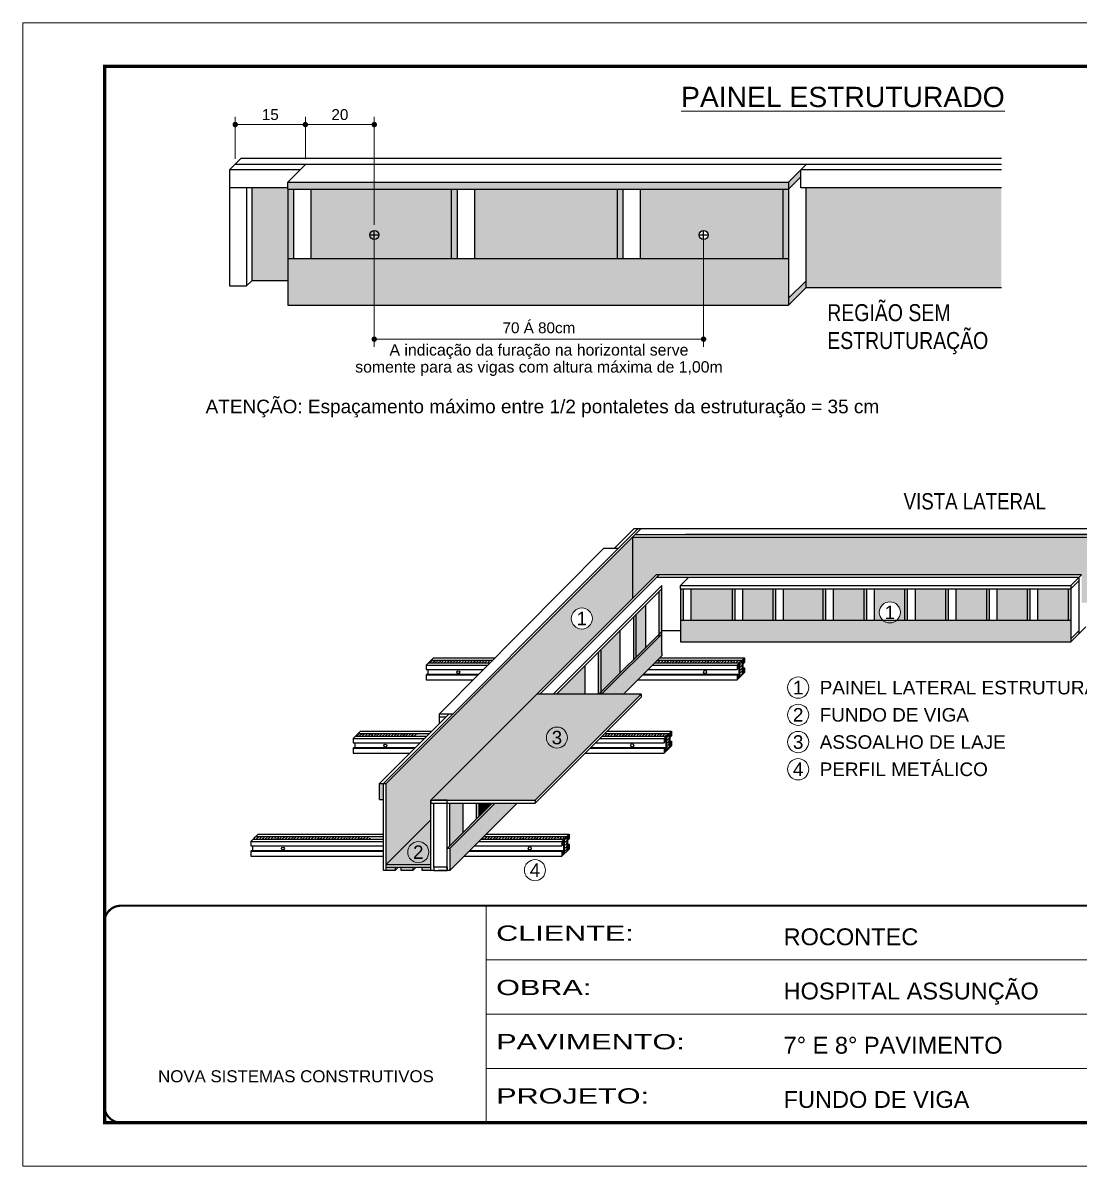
# Model space of a CAD drawing. Header units: millimetres. Extents: x 1427 to 7681, y 297 to 2495.
# Drawn here: x 6182 to 7152, y 1445 to 2495 of the extents above; entities that cross this region are included whole.
import ezdxf
from ezdxf.enums import TextEntityAlignment as Align

# ---------------------------------------------------------------- set-up
doc = ezdxf.new("R2010")
doc.units = ezdxf.units.MM
doc.linetypes.add('CONTINUO', pattern=[0])
doc.linetypes.add('DASHED', pattern=[0.75, 0.5, -0.25])
for name, color, linetype, lineweight in [('CARIMBO', 255, 'Continuous', 9), ('Demarcação 1', 251, 'Continuous', 9), ('Folhas', 255, 'Continuous', 9), ('SARRAFO DE PRESSAO', 251, 'DASHED', 9)]:
    doc.layers.add(name, color=color, linetype=linetype, lineweight=lineweight)
doc.layers.add('COTA', color=241, linetype='Continuous')
doc.layers.add('Demarcação 2', color=7, linetype='Continuous', lineweight=9, true_color=0xe0e0e0)
doc.styles.add('ARIAL', font='arial.ttf')
doc.styles.add('CESAR1', font='arial.ttf', dxfattribs={"oblique": 15})
doc.styles.get("Standard").update_dxf_attribs({"font": 'arial.ttf'})
doc.styles.add('Tecnologia', font='')
doc.styles.add('texto', font='ARIALN.TTF')
doc.styles.get('Tecnologia').set_extended_font_data('Forgotten Futurist')
doc.dimstyles.new('1x', dxfattribs={"dimtxt": 10, "dimasz": 5, "dimexe": 7, "dimexo": 5, "dimgap": 4, "dimtad": 1, "dimdec": 1, "dimdsep": 46, "dimtxsty": 'Standard', "dimblk": 'DOT', "dimcen": 0.09, "dimclrd": 4, "dimclre": 4, "dimclrt": 2, "dimadec": 0, "dimazin": 2, "dimtfac": 1, "dimtdec": 1, "dimtmove": 0, "dimatfit": 3, "dimldrblk": 'DOT', "dimfxl": 1, "dimtolj": 1, "dimtzin": 0, "dimlwd": 9, "dimlwe": 9, "dimarcsym": 0})
pattern_1 = [(45, (3974.5318, 50134.5903), (0.99436891, 3.64601934), [4.6875, -0.9375, 0, -0.9375])]

# ---------------------------------------------------------------- blocks, each defined once
blk = doc.blocks.new('9999999999')
at = {"color": 30, "linetype": 'CONTINUO'}
for p, q in [((98564.6, 34230.2), (98564.6, 34429.4)), ((98564.6, 34379.6), (99584, 34379.6)), ((98564.6, 34329.8), (99488, 34329.8)), ((98564.6, 34280), (99488, 34280))]:
    blk.add_line(p, q, dxfattribs=at)
at = {"color": 30, "linetype": 'CONTINUO', "const_width": 2}
blk.add_lwpolyline([(99584, 34230.2), (99584, 34414.4, 0.414214), (99569, 34429.4), (98229, 34429.4, 0.414214), (98214, 34414.4), (98214, 34245.2, 0.414214), (98229, 34230.2), (99584, 34230.2)], format="xyb", dxfattribs=at)
at = {"layer": 'Folhas'}
blk.add_lwpolyline([(98139, 34190.2), (99624, 34190.2), (99624, 35240.2), (98139, 35240.2)], close=True, dxfattribs=at)
at = {"layer": 'Folhas', "color": 30, "const_width": 3}
blk.add_lwpolyline([(98214, 34230.2), (99584, 34230.2), (99584, 35200.2), (98214, 35200.2)], close=True, dxfattribs=at)
at = {"color": 7, "linetype": 'Continuous', "ltscale": 5, "style": 'ARIAL'}
for s, height, p in [('ROCONTEC', 15.48, (98837.7, 34393.1)), ('HOSPITAL ASSUNÇÃO', 15.483, (98837.7, 34343.3)), ('7° E 8° PAVIMENTO', 15.483, (98837.7, 34293.5)), ('NOVA SISTEMAS CONSTRUTIVOS', 11.059, (98263.2, 34267.2)), ('FUNDO DE VIGA', 15.483, (98837.7, 34243.7))]:
    blk.add_text(s, height=height, dxfattribs=at).set_placement(p)
at = {"layer": 'Folhas', "color": 7, "style": 'Tecnologia', "width": 1.5}
for s, p in [('CLIENTE:', (98573.7, 34397.2)), ('OBRA:', (98573.7, 34347.3)), ('PAVIMENTO:', (98573.7, 34297.5)), ('PROJETO:', (98573.7, 34247.7))]:
    blk.add_text(s, height=14, dxfattribs=at).set_placement(p)
blk = doc.blocks.new('_Dot')
at = {"color": 0, "linetype": 'ByBlock', "lineweight": -2}
blk.add_line((-0.5, 0), (-1, 0), dxfattribs=at)
at = {"color": 0, "linetype": 'ByBlock', "const_width": 0.5}
blk.add_lwpolyline([(-0.25, 0, 1), (0.25, 0, 1)], format="xyb", close=True, dxfattribs=at)
blk = doc.blocks.new('*D105')
at = {"layer": 'COTA', "color": 4, "lineweight": 9, "transparency": 16777216}
for p, q in [((6377.1, 2370.5), (6377.1, 2408.9)), ((6441.5, 2370.1), (6441.5, 2408.9)), ((6382.1, 2401.9), (6436.5, 2401.9))]:
    blk.add_line(p, q, dxfattribs=at)
at = {"layer": 'Defpoints', "color": 0, "transparency": 16777216}
for p in [(6441.5, 2401.9), (6377.1, 2365.5), (6441.5, 2365.1)]:
    blk.add_point(p, dxfattribs=at)
at = {"layer": 'COTA', "color": 4, "lineweight": 9, "transparency": 16777216, "xscale": 5, "yscale": 5, "zscale": 5, "rotation": 180}
blk.add_blockref('_Dot', (6377.1, 2401.9), dxfattribs=at)
at = {"layer": 'COTA', "color": 4, "lineweight": 9, "transparency": 16777216, "xscale": 5, "yscale": 5, "zscale": 5}
blk.add_blockref('_Dot', (6441.5, 2401.9), dxfattribs=at)
at = {"layer": 'COTA', "color": 2, "transparency": 16777216, "insert": (6409.3, 2411), "char_height": 10, "attachment_point": 5}
blk.add_mtext('\\A1;15', dxfattribs=at)
blk = doc.blocks.new('*D106')
at = {"layer": 'COTA', "color": 4, "lineweight": 9, "transparency": 16777216}
for p, q in [((6441.5, 2370.1), (6441.5, 2408.9)), ((6504.8, 2309.7), (6504.8, 2408.9)), ((6446.5, 2401.9), (6499.8, 2401.9))]:
    blk.add_line(p, q, dxfattribs=at)
at = {"layer": 'Defpoints', "color": 0, "transparency": 16777216}
for p in [(6504.8, 2401.9), (6441.5, 2365.1), (6504.8, 2304.7)]:
    blk.add_point(p, dxfattribs=at)
at = {"layer": 'COTA', "color": 4, "lineweight": 9, "transparency": 16777216, "xscale": 5, "yscale": 5, "zscale": 5, "rotation": 180}
blk.add_blockref('_Dot', (6441.5, 2401.9), dxfattribs=at)
at = {"layer": 'COTA', "color": 4, "lineweight": 9, "transparency": 16777216, "xscale": 5, "yscale": 5, "zscale": 5}
blk.add_blockref('_Dot', (6504.8, 2401.9), dxfattribs=at)
at = {"layer": 'COTA', "color": 2, "transparency": 16777216, "insert": (6473.2, 2411), "char_height": 10, "attachment_point": 5}
blk.add_mtext('\\A1;20', dxfattribs=at)
blk = doc.blocks.new('*D107')
at = {"layer": 'COTA', "color": 4, "lineweight": 9, "transparency": 16777216}
for p, q in [((6504.8, 2299.7), (6504.8, 2197.8)), ((6807.3, 2299.7), (6807.3, 2197.8)), ((6509.8, 2204.8), (6802.3, 2204.8))]:
    blk.add_line(p, q, dxfattribs=at)
at = {"layer": 'Defpoints', "color": 0, "transparency": 16777216}
for p in [(6504.8, 2304.7), (6807.3, 2304.7), (6807.3, 2204.8)]:
    blk.add_point(p, dxfattribs=at)
at = {"layer": 'COTA', "color": 4, "lineweight": 9, "transparency": 16777216, "xscale": 5, "yscale": 5, "zscale": 5, "rotation": 180}
blk.add_blockref('_Dot', (6504.8, 2204.8), dxfattribs=at)
at = {"layer": 'COTA', "color": 4, "lineweight": 9, "transparency": 16777216, "xscale": 5, "yscale": 5, "zscale": 5}
blk.add_blockref('_Dot', (6807.3, 2204.8), dxfattribs=at)
at = {"layer": 'COTA', "color": 2, "transparency": 16777216, "insert": (6656, 2215.2), "char_height": 10, "attachment_point": 5}
blk.add_mtext('\\A1;70 Á 80cm', dxfattribs=at)

msp = doc.modelspace()

# ---------------------------------------------------------------- hatches: boundary and pattern name
for points in [[(6896.72, 2353.92), (6896.72, 2360.3), (6885.37, 2349.04), (6885.37, 2342.66)], [(6727.77, 2278.95), (6733.1, 2278.95), (6733.1, 2342.66), (6727.77, 2342.66)], [(6513.23, 1796.78), (6509.57, 1796.78), (6509.57, 1781.93), (6513.23, 1781.93)]]:
    msp.add_hatch(color=256).paths.add_polyline_path(points)
at = {"linetype": 'ByBlock', "ltscale": 2}
for points in [[(6425.2, 2278.95), (6430.53, 2278.95), (6430.53, 2342.55), (6425.2, 2342.55)], [(6885.37, 2349.04), (6425.31, 2349.04), (6425.31, 2342.66), (6885.37, 2342.66)], [(6575.39, 2278.95), (6580.71, 2278.95), (6580.71, 2342.55), (6575.39, 2342.55)], [(6766.34, 1931.46), (6768.69, 1933.81), (6768.69, 1975.25), (6766.34, 1972.9)], [(6785.99, 1946.7), (6788.43, 1946.7), (6788.43, 1975.41), (6785.99, 1975.41)], [(6833.26, 1946.69), (6835.7, 1946.69), (6835.7, 1975.41), (6833.26, 1975.41)], [(6870.8, 1946.69), (6873.24, 1946.69), (6873.24, 1975.41), (6870.8, 1975.41)], [(6916.73, 1946.69), (6919.17, 1946.69), (6919.17, 1975.41), (6916.73, 1975.41)], [(6954.26, 1946.69), (6956.7, 1946.69), (6956.7, 1975.41), (6954.26, 1975.41)], [(6991.8, 1946.69), (6994.23, 1946.69), (6994.23, 1975.41), (6991.8, 1975.41)], [(7029.33, 1946.69), (7031.77, 1946.69), (7031.77, 1975.41), (7029.33, 1975.41)], [(7066.86, 1946.69), (7069.3, 1946.69), (7069.3, 1975.41), (7066.86, 1975.41)], [(7104.4, 1946.69), (7106.83, 1946.69), (7106.84, 1975.41), (7104.4, 1975.41)], [(7141.93, 1946.69), (7144.37, 1946.69), (7144.37, 1975.41), (7141.93, 1975.41)], [(6743, 1910.6), (6745.35, 1912.95), (6745.35, 1952.25), (6743, 1949.89)], [(6766.44, 1931.57), (6766.44, 1934.04), (6713.05, 1880.65), (6713.05, 1878.76), (6713.64, 1878.76)], [(6712.94, 1919.5), (6710.59, 1917.15), (6710.59, 1878.65), (6712.94, 1878.65)], [(6615.77, 1778.63), (6613.21, 1778.63), (6571.75, 1737.17), (6574.32, 1737.17)], [(6598.57, 1763.99), (6600.92, 1766.34), (6600.92, 1778.52), (6598.57, 1778.52)]]:
    msp.add_hatch(color=256, dxfattribs=at).paths.add_polyline_path(points)
h = msp.add_hatch(color=256)
h.paths.add_polyline_path([(6885.37, 2242.41), (6885.37, 2236.03), (6901.59, 2252.12), (6901.59, 2258.5)])
h.paths.add_polyline_path([(6880.04, 2278.95), (6885.37, 2278.95), (6885.37, 2342.66), (6880.04, 2342.66)])
at = {"linetype": 'Continuous', "ltscale": 1.5}
h = msp.add_hatch(dxfattribs=at)
h.set_pattern_fill('ANSI36', color=256, scale=15, style=0)
h.set_pattern_definition(pattern_1)
h.paths.add_polyline_path([(6557, 1910.08), (6554.49, 1907.57), (6611.06, 1907.57), (6613.55, 1910.08)])
h = msp.add_hatch(dxfattribs=at)
h.set_pattern_fill('ANSI36', color=256, scale=15, style=0)
h.set_pattern_definition(pattern_1)
h.paths.add_polyline_path([(6842.69, 1910.08), (6764.96, 1910.08), (6762.45, 1907.57), (6840.18, 1907.57)])
h.paths.add_polyline_path([(6842.69, 1910.08), (6840.18, 1907.57), (6840.18, 1893.96), (6842.69, 1896.47)])
h = msp.add_hatch(dxfattribs=at)
h.set_pattern_fill('ANSI36', color=256, scale=15, style=0)
h.set_pattern_definition(pattern_1)
h.paths.add_polyline_path([(6490.02, 1842.71), (6487.52, 1840.2), (6544.08, 1840.2), (6546.57, 1842.71)])
h = msp.add_hatch(dxfattribs=at)
h.set_pattern_fill('ANSI36', color=256, scale=15, style=0)
h.set_pattern_definition(pattern_1)
h.paths.add_polyline_path([(6775.71, 1842.71), (6773.2, 1840.2), (6773.2, 1826.59), (6775.71, 1829.1)])
h.paths.add_polyline_path([(6716.7, 1842.71), (6714.2, 1840.2), (6773.2, 1840.2), (6775.71, 1842.71)])
h = msp.add_hatch(dxfattribs=at)
h.set_pattern_fill('ANSI36', color=256, scale=15, style=0)
h.set_pattern_definition(pattern_1)
h.paths.add_polyline_path([(6395.95, 1748.09), (6393.44, 1745.58), (6500.91, 1745.58), (6500.91, 1748.09)])
h = msp.add_hatch(dxfattribs=at)
h.set_pattern_fill('ANSI36', color=256, scale=15, style=0)
h.set_pattern_definition(pattern_1)
h.paths.add_polyline_path([(6681.64, 1748.09), (6679.13, 1745.58), (6679.13, 1731.97), (6681.64, 1734.47)])
h.paths.add_polyline_path([(6605.53, 1748.09), (6603.03, 1745.58), (6679.13, 1745.58), (6681.64, 1748.09)])
at = {"linetype": 'ByBlock', "ltscale": 2}
h = msp.add_hatch(color=256, dxfattribs=at)
h.paths.add_polyline_path([(6524.02, 1719.79), (6515.8, 1719.79), (6515.8, 1716.87), (6524.02, 1716.87)])
h.paths.add_polyline_path([(6540.32, 1719.79), (6529.53, 1719.79), (6529.53, 1716.87), (6540.32, 1716.87)])
h.paths.add_polyline_path([(6556.87, 1719.79), (6548.65, 1719.79), (6548.65, 1716.87), (6556.87, 1716.87)])
at = {"layer": 'Demarcação 1'}
h = msp.add_hatch(color=256, dxfattribs=at)
h.paths.add_polyline_path([(6535.53, 1733.69, 1), (6554.88, 1733.69, 1)], flags=17)
h.paths.add_polyline_path([(6556.87, 1781.39), (6741.91, 1966.44), (6741.91, 2022.91), (6741.91, 2022.91), (6515.8, 1796.79), (6515.8, 1722.36), (6556.87, 1763.43)])
h.paths.add_polyline_path([(6685.72, 1948.23, -1), (6705.08, 1948.23, -1)], flags=16)
h.paths.add_polyline_path([(6537.33, 1724.44), (6553.09, 1724.44), (6553.09, 1742.99), (6537.33, 1742.99)], flags=24)
h.paths.add_polyline_path([(6687.52, 1938.97), (6703.28, 1938.97), (6703.28, 1957.53), (6687.52, 1957.53)], flags=24)
msp.add_hatch(color=256, dxfattribs=at).paths.add_polyline_path([(6741.91, 1966.44), (6763.85, 1988.37), (7154.41, 1988.37), (7154.41, 1962.75), (7173.62, 1962.75), (7173.62, 2022.91), (6741.91, 2022.91)])
h = msp.add_hatch(color=256, dxfattribs=at)
h.paths.add_polyline_path([(6515.8, 1722.36), (6556.87, 1722.36), (6556.87, 1763.43)])
h.paths.add_polyline_path([(6535.53, 1733.69, -1), (6554.88, 1733.69, -1)], flags=16)
h.paths.add_polyline_path([(6537.33, 1724.44), (6553.09, 1724.44), (6553.09, 1742.99), (6537.33, 1742.99)], flags=24)
at = {"layer": 'Demarcação 2'}
for points in [[(6425.31, 2342.67), (6425.31, 2342.67), (6425.31, 2342.67), (6425.31, 2343.73), (6392.32, 2343.73), (6392.32, 2258.5), (6425.31, 2258.5)], [(6446.86, 2278.95), (6575.5, 2278.95), (6575.5, 2342.66), (6446.86, 2342.66)], [(6597.05, 2278.95), (6727.77, 2278.95), (6727.77, 2342.66), (6597.05, 2342.66)], [(6901.59, 2343.73), (6901.59, 2252.12), (7080.87, 2252.12), (7080.87, 2343.73)], [(6885.37, 2278.95), (6425.31, 2278.95), (6425.31, 2242.41), (6425.31, 2236.03), (6885.37, 2236.03)], [(6795.96, 1946.7), (6833.37, 1946.69), (6833.37, 1975.52), (6795.96, 1975.52)], [(6843.24, 1946.69), (6870.9, 1946.69), (6870.9, 1975.52), (6843.24, 1975.52)], [(6880.77, 1946.69), (6916.84, 1946.69), (6916.84, 1975.52), (6880.77, 1975.52)], [(6926.7, 1946.69), (6954.37, 1946.69), (6954.37, 1975.52), (6926.7, 1975.52)], [(7001.77, 1946.69), (7029.44, 1946.69), (7029.44, 1975.52), (7001.77, 1975.52)], [(7039.3, 1946.69), (7066.97, 1946.69), (7066.97, 1975.52), (7039.3, 1975.52)], [(7076.84, 1946.69), (7104.5, 1946.69), (7104.5, 1975.52), (7076.84, 1975.52)], [(7114.37, 1946.69), (7142.04, 1946.69), (7142.04, 1975.52), (7114.37, 1975.52)], [(6745.46, 1913.06), (6754.12, 1921.72), (6754.12, 1960.68), (6745.46, 1952.02)], [(7144.47, 1946.69), (6984.81, 1946.69, -0.3830345), (6971.88, 1946.69), (6786.09, 1946.7), (6786.09, 1926.7), (7144.47, 1926.69)], [(6713.05, 1880.65), (6730.78, 1898.38), (6730.78, 1937.35), (6713.05, 1919.61)], [(6768.8, 1916.84), (6768.8, 1933.92), (6713.64, 1878.76), (6733.64, 1878.76), (6768.79, 1913.91)], [(6672.2, 1878.76), (6698.38, 1878.76), (6698.38, 1904.94)], [(6574.1, 1739.53), (6586.35, 1751.77), (6586.35, 1778.63), (6574.1, 1778.63)], [(6636.07, 1778.63), (6630.59, 1778.63), (6615.77, 1778.63), (6574.32, 1737.17), (6574.32, 1716.87)], [(6601.02, 1766.45), (6613.21, 1778.63), (6601.02, 1778.63)]]:
    msp.add_hatch(color=256, dxfattribs=at).paths.add_polyline_path(points)
h = msp.add_hatch(color=256, dxfattribs=at)
h.paths.add_polyline_path([(6803.09, 2300.48, -1), (6811.46, 2300.48, -1)], flags=16)
h.paths.add_polyline_path([(6749.32, 2278.95), (6880.04, 2278.95), (6880.04, 2342.66), (6749.32, 2342.66)])
h = msp.add_hatch(color=256, dxfattribs=at)
h.paths.add_polyline_path([(6988.02, 1953.9, -1), (6968.66, 1953.9, -1)], flags=16)
h.paths.add_polyline_path([(6970.46, 1944.64), (6986.22, 1944.64), (6986.22, 1963.2), (6970.46, 1963.2)], flags=24)
h.paths.add_polyline_path([(6964.24, 1946.69), (6991.9, 1946.69), (6991.9, 1975.52), (6964.24, 1975.52)])
h = msp.add_hatch(color=256, dxfattribs=at)
h.paths.add_polyline_path([(6556.87, 1781.39), (6559.43, 1781.39), (6571.75, 1781.39), (6652.5, 1781.39), (6749.87, 1878.76), (6654.23, 1878.76)])
h.paths.add_polyline_path([(6664.61, 1829.38), (6680.47, 1829.38), (6680.47, 1848.26), (6664.61, 1848.26)], flags=24)

# ---------------------------------------------------------------- linework, layer by layer
at = {"linetype": 'ByBlock', "ltscale": 2}
for p, q in [((6371.89, 2360.3), (6382.33, 2370.74)), ((6441.54, 2365.13), (6425.31, 2349.04)), ((6901.59, 2365.13), (6885.37, 2349.04)), ((6371.89, 2360.3), (6371.89, 2343.73)), ((6896.72, 2353.92), (6885.37, 2342.66)), ((6896.72, 2343.73), (6896.72, 2360.3)), ((6371.89, 2343.73), (6371.89, 2253.67)), ((6387.49, 2343.73), (6387.49, 2253.67)), ((6392.32, 2343.73), (6392.32, 2258.5)), ((6425.31, 2349.04), (6885.37, 2349.04)), ((6425.31, 2342.67), (6425.31, 2349.04)), ((6425.31, 2342.67), (6425.31, 2236.03)), ((6425.31, 2342.67), (6425.31, 2242.41)), ((6425.31, 2342.66), (6885.37, 2342.66)), ((6430.64, 2342.67), (6430.64, 2278.95)), ((6446.86, 2278.95), (6446.86, 2342.67)), ((6575.5, 2342.67), (6575.5, 2278.95)), ((6580.82, 2342.67), (6580.82, 2278.95)), ((6597.05, 2278.95), (6597.05, 2342.67)), ((6727.77, 2342.66), (6727.77, 2278.95)), ((6733.1, 2342.66), (6733.1, 2278.95)), ((6749.32, 2278.95), (6749.32, 2342.66)), ((6880.04, 2342.66), (6880.04, 2278.95)), ((6885.37, 2349.04), (6885.37, 2236.03)), ((6901.59, 2252.12), (6901.59, 2343.72)), ((6387.49, 2253.67), (6392.32, 2258.5)), ((6425.31, 2258.5), (6392.32, 2258.5)), ((6425.31, 2258.5), (6392.32, 2258.5)), ((6901.59, 2258.5), (6885.37, 2242.41)), ((6901.59, 2252.12), (6885.37, 2236.03)), ((6656.8, 1878.76), (6766.41, 1988.37)), ((6793.52, 1985.81), (6786.09, 1978.44)), ((7151.9, 1985.81), (7144.48, 1978.44)), ((7151.9, 1985.81), (7154.41, 1988.37)), ((7151.9, 1985.81), (7151.9, 1934.06)), ((6768.8, 1916.84), (6768.8, 1975.36)), ((6786.09, 1978.44), (7144.48, 1978.44)), ((6786.09, 1975.52), (6786.09, 1978.44)), ((6786.09, 1975.52), (7144.48, 1975.52)), ((6786.09, 1975.52), (6786.09, 1926.7)), ((6786.09, 1975.52), (6786.09, 1946.7)), ((6788.53, 1975.52), (6788.53, 1946.7)), ((6795.96, 1946.7), (6795.96, 1975.52)), ((6833.37, 1975.52), (6833.37, 1946.69)), ((6835.81, 1975.52), (6835.81, 1946.69)), ((6843.24, 1946.69), (6843.24, 1975.52)), ((6870.9, 1975.52), (6870.9, 1946.69)), ((6873.34, 1975.52), (6873.34, 1946.69)), ((6880.77, 1946.69), (6880.77, 1975.52)), ((6916.84, 1975.52), (6916.84, 1946.69)), ((6919.27, 1975.52), (6919.27, 1946.69)), ((6926.7, 1946.69), (6926.7, 1975.52)), ((6954.37, 1975.52), (6954.37, 1946.69)), ((6956.81, 1975.52), (6956.81, 1946.69)), ((6964.24, 1946.69), (6964.24, 1975.52)), ((6991.9, 1975.52), (6991.9, 1946.69)), ((6994.34, 1975.52), (6994.34, 1946.69)), ((7001.77, 1946.69), (7001.77, 1975.52)), ((7029.44, 1975.52), (7029.44, 1946.69)), ((7031.87, 1975.52), (7031.87, 1946.69)), ((7039.3, 1946.69), (7039.3, 1975.52)), ((7066.97, 1975.52), (7066.97, 1946.69)), ((7069.41, 1975.52), (7069.41, 1946.69)), ((7076.84, 1946.69), (7076.84, 1975.52)), ((7104.5, 1975.52), (7104.5, 1946.69)), ((7106.94, 1975.52), (7106.94, 1946.69)), ((7114.37, 1946.69), (7114.37, 1975.52)), ((7142.04, 1975.52), (7142.04, 1946.69)), ((7144.48, 1975.52), (7144.47, 1926.69)), ((7151.9, 1982.89), (7144.48, 1975.52)), ((7144.48, 1978.44), (7144.48, 1975.52)), ((6766.44, 1931.57), (6766.44, 1973)), ((6754.12, 1921.72), (6754.12, 1960.68)), ((6743.1, 1910.7), (6743.1, 1950)), ((6745.46, 1913.06), (6745.46, 1952.35)), ((6768.8, 1936.4), (6711.16, 1878.76)), ((6730.78, 1898.38), (6730.78, 1937.68)), ((6786.09, 1936.98), (6768.8, 1936.98)), ((7151.9, 1936.98), (7144.47, 1929.61)), ((7151.9, 1934.06), (7144.47, 1926.69)), ((7158.46, 1940.56), (7148.08, 1930.27)), ((7154.41, 1936.55), (7151.9, 1934.06)), ((6559.07, 1912.15), (6615.61, 1912.15)), ((6710.7, 1878.76), (6710.7, 1917.26)), ((6713.05, 1878.76), (6713.05, 1919.61)), ((6767.03, 1912.15), (6844.76, 1912.15)), ((6768.8, 1916.84), (6768.79, 1913.91)), ((6552.43, 1905.51), (6552.43, 1901.31)), ((6552.43, 1905.51), (6595.67, 1905.51)), ((6552.43, 1905.51), (6609, 1905.51)), ((6552.43, 1901.31), (6604.84, 1901.31)), ((6553.87, 1901.31), (6553.87, 1897.08)), ((6554.49, 1907.57), (6611.06, 1907.57)), ((6557, 1910.08), (6613.55, 1910.08)), ((6756.19, 1901.31), (6838.11, 1901.31)), ((6760.38, 1905.51), (6838.11, 1905.51)), ((6762.45, 1907.57), (6840.18, 1907.57)), ((6764.96, 1910.08), (6842.69, 1910.08)), ((6838.11, 1905.51), (6838.11, 1901.31)), ((6838.75, 1905.23), (6838.75, 1901.95)), ((6839.56, 1906.03), (6839.56, 1894.11)), ((6840.18, 1907.57), (6840.18, 1893.96)), ((6842.69, 1910.08), (6842.69, 1896.47)), ((6843.31, 1909.79), (6843.31, 1897.87)), ((6843.31, 1907.33), (6844.13, 1907.33)), ((6843.31, 1903.09), (6844.76, 1903.09)), ((6843.31, 1902.46), (6844.13, 1902.46)), ((6844.13, 1910.61), (6844.13, 1907.33)), ((6844.13, 1902.46), (6844.13, 1898.68)), ((6552.43, 1896.44), (6599.99, 1896.44)), ((6552.43, 1891.89), (6582.14, 1891.89)), ((6552.43, 1891.89), (6595.47, 1891.89)), ((6553.06, 1897.08), (6600.63, 1897.08)), ((6746.77, 1891.89), (6838.11, 1891.89)), ((6751.32, 1896.44), (6838.11, 1896.44)), ((6751.96, 1897.08), (6838.75, 1897.08)), ((6838.75, 1894.11), (6839.56, 1894.11)), ((6843.31, 1898.68), (6844.13, 1898.68)), ((6749.99, 1878.76), (6749.99, 1875.99)), ((6564.57, 1851.79), (6564.57, 1860.81)), ((6564.57, 1857.89), (6570.67, 1857.89)), ((6485.45, 1838.14), (6528.69, 1838.14)), ((6485.45, 1838.14), (6550.91, 1838.14)), ((6485.45, 1838.14), (6485.45, 1833.94)), ((6487.52, 1840.2), (6552.98, 1840.2)), ((6490.02, 1842.71), (6555.49, 1842.71)), ((6492.09, 1844.78), (6557.56, 1844.78)), ((6712.11, 1838.14), (6771.14, 1838.14)), ((6714.18, 1840.2), (6773.2, 1840.2)), ((6716.69, 1842.71), (6775.71, 1842.71)), ((6718.76, 1844.78), (6777.78, 1844.78)), ((6771.14, 1838.14), (6771.14, 1833.94)), ((6771.77, 1837.86), (6771.77, 1834.58)), ((6772.58, 1838.66), (6772.58, 1826.74)), ((6773.2, 1840.2), (6773.2, 1826.59)), ((6775.71, 1842.71), (6775.71, 1829.1)), ((6776.33, 1842.42), (6776.33, 1830.5)), ((6776.33, 1839.96), (6777.15, 1839.96)), ((6777.15, 1843.24), (6777.15, 1839.96)), ((6485.45, 1833.94), (6546.72, 1833.94)), ((6485.45, 1829.07), (6541.85, 1829.07)), ((6486.09, 1829.71), (6542.49, 1829.71)), ((6486.89, 1833.94), (6486.89, 1829.71)), ((6703.05, 1829.07), (6771.14, 1829.07)), ((6703.69, 1829.71), (6771.77, 1829.71)), ((6707.92, 1833.94), (6771.14, 1833.94)), ((6776.33, 1835.72), (6777.78, 1835.72)), ((6776.33, 1835.09), (6777.15, 1835.09)), ((6776.33, 1831.31), (6777.15, 1831.31)), ((6777.15, 1835.09), (6777.15, 1831.31)), ((6485.45, 1824.52), (6515.16, 1824.52)), ((6485.45, 1824.52), (6537.3, 1824.52)), ((6698.5, 1824.52), (6771.14, 1824.52)), ((6771.77, 1826.74), (6772.58, 1826.74)), ((6509.57, 1781.93), (6509.57, 1796.78)), ((6513.23, 1796.79), (6515.8, 1796.79)), ((6509.57, 1781.93), (6513.23, 1781.93)), ((6556.87, 1781.39), (6559.43, 1781.39)), ((6562.65, 1778.63), (6630.59, 1778.63)), ((6571.75, 1719.79), (6571.75, 1778.63)), ((6574.1, 1739.53), (6574.1, 1778.49)), ((6586.35, 1751.77), (6586.35, 1778.63)), ((6598.67, 1764.09), (6598.67, 1778.63)), ((6601.02, 1766.45), (6601.02, 1778.63)), ((6652.5, 1781.39), (6652.5, 1778.63)), ((6391.37, 1743.51), (6487.58, 1743.51)), ((6391.37, 1743.51), (6513.23, 1743.51)), ((6391.37, 1743.51), (6391.37, 1739.32)), ((6393.44, 1745.58), (6513.23, 1745.58)), ((6395.95, 1748.09), (6513.23, 1748.09)), ((6398.02, 1750.16), (6513.23, 1750.16)), ((6600.96, 1743.51), (6677.06, 1743.51)), ((6603.03, 1745.58), (6679.13, 1745.58)), ((6605.53, 1748.09), (6681.64, 1748.09)), ((6607.6, 1750.16), (6683.7, 1750.16)), ((6677.06, 1743.51), (6677.06, 1739.32)), ((6677.7, 1743.24), (6677.7, 1739.96)), ((6678.51, 1744.04), (6678.51, 1732.12)), ((6679.13, 1745.58), (6679.13, 1731.97)), ((6681.64, 1748.09), (6681.64, 1734.47)), ((6682.26, 1747.8), (6682.26, 1735.87)), ((6682.26, 1745.34), (6683.08, 1745.34)), ((6683.08, 1748.62), (6683.08, 1745.34)), ((6391.37, 1739.32), (6513.23, 1739.32)), ((6391.37, 1734.45), (6513.23, 1734.45)), ((6392.01, 1735.09), (6513.23, 1735.09)), ((6392.82, 1739.32), (6392.82, 1735.09)), ((6591.9, 1734.45), (6677.06, 1734.45)), ((6592.53, 1735.09), (6677.7, 1735.09)), ((6596.77, 1739.32), (6677.06, 1739.32)), ((6682.26, 1741.09), (6683.7, 1741.09)), ((6682.26, 1740.47), (6683.08, 1740.47)), ((6682.26, 1736.69), (6683.08, 1736.69)), ((6683.08, 1740.47), (6683.08, 1736.69)), ((6391.37, 1729.9), (6487.58, 1729.9)), ((6391.37, 1729.9), (6513.23, 1729.9)), ((6587.35, 1729.9), (6677.06, 1729.9)), ((6677.7, 1732.12), (6678.51, 1732.12)), ((6571.75, 1719.79), (6571.75, 1716.87))]:
    msp.add_line(p, q, dxfattribs=at)
for p, q in [((7080.87, 2365.13), (6376.72, 2365.13)), ((7080.87, 2370.74), (6382.33, 2370.74)), ((6436.66, 2360.3), (6371.89, 2360.3)), ((7080.87, 2360.3), (6896.72, 2360.3)), ((6425.31, 2343.73), (6371.89, 2343.73)), ((7080.87, 2343.73), (6896.72, 2343.73)), ((6425.19, 2278.95), (6885.37, 2278.95)), ((6371.89, 2253.67), (6387.49, 2253.67)), ((6425.31, 2236.03), (6885.37, 2236.03)), ((6746.96, 2030.52), (6513.23, 1796.79)), ((6749.52, 2030.52), (6515.8, 1796.79)), ((6743.3, 2030.52), (6725.2, 2012.43)), ((7181.24, 2030.52), (6743.3, 2030.52)), ((6741.91, 2022.91), (7173.62, 2022.91)), ((6741.91, 2022.91), (6741.91, 1966.44)), ((6744.48, 2025.47), (7176.19, 2025.47)), ((7176.19, 2025.47), (6790.58, 2025.47)), ((6715.31, 2012.43), (6564.57, 1860.81)), ((6728.87, 2012.43), (6715.31, 2012.43)), ((6763.85, 1988.37), (6556.87, 1781.39)), ((7151.9, 1985.81), (6763.84, 1985.81)), ((7154.41, 1988.37), (6763.85, 1988.37)), ((6669.12, 1878.76), (6768.8, 1978.44)), ((6672.2, 1878.76), (6768.8, 1975.36)), ((6768.8, 1926.69), (6768.8, 1978.44)), ((6786.09, 1946.7), (7144.47, 1946.69)), ((6768.79, 1933.91), (6713.64, 1878.76)), ((6786.09, 1926.7), (7144.47, 1926.69)), ((6559.07, 1912.15), (6552.43, 1905.51)), ((6768.79, 1913.91), (6733.64, 1878.76)), ((6844.76, 1912.15), (6838.11, 1905.51)), ((6698.38, 1878.76), (6698.38, 1904.94)), ((6838.75, 1901.95), (6838.11, 1901.31)), ((6839.56, 1906.03), (6838.75, 1905.23)), ((6844.13, 1910.61), (6843.31, 1909.79)), ((6844.76, 1907.96), (6844.13, 1907.33)), ((6844.76, 1903.09), (6844.13, 1902.46)), ((6844.76, 1898.54), (6838.11, 1891.89)), ((6839.56, 1894.11), (6838.75, 1893.3)), ((6844.13, 1898.68), (6843.31, 1897.87)), ((6652.5, 1781.39), (6749.87, 1878.76)), ((6652.62, 1778.63), (6749.99, 1875.99)), ((6749.99, 1878.76), (6654.23, 1878.76)), ((6573.59, 1860.81), (6509.57, 1796.79)), ((6564.57, 1860.81), (6577.25, 1860.81)), ((6492.09, 1844.78), (6485.45, 1838.14)), ((6777.78, 1844.78), (6771.14, 1838.14)), ((6772.58, 1838.66), (6771.77, 1837.86)), ((6777.15, 1843.24), (6776.33, 1842.42)), ((6777.78, 1840.59), (6777.15, 1839.96)), ((6771.77, 1834.58), (6771.14, 1833.94)), ((6777.78, 1831.17), (6771.14, 1824.52)), ((6777.15, 1831.31), (6776.33, 1830.5)), ((6777.78, 1835.72), (6777.15, 1835.09)), ((6772.58, 1826.74), (6771.77, 1825.93)), ((6509.57, 1796.78), (6513.23, 1796.78)), ((6513.23, 1719.79), (6513.23, 1796.79)), ((6515.8, 1716.87), (6515.8, 1796.79)), ((6556.87, 1716.87), (6556.87, 1781.39)), ((6556.87, 1781.39), (6652.5, 1781.39)), ((6556.87, 1781.39), (6556.87, 1778.63)), ((6556.87, 1778.63), (6563.78, 1778.63)), ((6571.75, 1781.39), (6559.43, 1781.39)), ((6559.43, 1719.79), (6559.43, 1778.63)), ((6559.43, 1778.63), (6559.43, 1778.31)), ((6571.75, 1716.87), (6571.75, 1781.39)), ((6613.21, 1778.63), (6571.75, 1737.17)), ((6636.07, 1778.63), (6574.32, 1716.87)), ((6615.77, 1778.63), (6574.32, 1737.17)), ((6630.59, 1778.63), (6652.62, 1778.63)), ((6556.87, 1763.43), (6515.8, 1722.36)), ((6398.02, 1750.16), (6391.37, 1743.51)), ((6683.7, 1750.16), (6677.06, 1743.51)), ((6678.51, 1744.04), (6677.7, 1743.24)), ((6683.08, 1748.62), (6682.26, 1747.8)), ((6683.7, 1745.96), (6683.08, 1745.34)), ((6574.32, 1737.17), (6571.75, 1737.17)), ((6574.32, 1737.17), (6574.32, 1716.87)), ((6677.7, 1739.96), (6677.06, 1739.32)), ((6683.7, 1736.54), (6677.06, 1729.9)), ((6683.08, 1736.69), (6682.26, 1735.87)), ((6683.7, 1741.09), (6683.08, 1740.47)), ((6515.8, 1722.36), (6556.87, 1722.36)), ((6678.51, 1732.12), (6677.7, 1731.31)), ((6513.23, 1716.87), (6513.23, 1719.79)), ((6524.02, 1716.87), (6513.23, 1716.87)), ((6515.8, 1719.79), (6556.87, 1719.79)), ((6515.8, 1719.79), (6524.02, 1719.79)), ((6524.02, 1719.79), (6524.02, 1716.87)), ((6524.02, 1716.87), (6526.94, 1719.79)), ((6529.53, 1719.79), (6540.32, 1719.79)), ((6529.53, 1716.87), (6529.53, 1719.79)), ((6540.32, 1716.87), (6529.53, 1716.87)), ((6540.32, 1716.87), (6543.24, 1719.79)), ((6540.32, 1719.79), (6540.32, 1716.87)), ((6548.65, 1719.79), (6556.87, 1719.79)), ((6548.65, 1716.87), (6548.65, 1719.79)), ((6559.43, 1716.87), (6548.65, 1716.87)), ((6559.43, 1719.79), (6559.43, 1716.87)), ((6571.75, 1719.79), (6559.43, 1719.79)), ((6559.43, 1716.87), (6571.75, 1716.87)), ((6574.32, 1716.87), (6563.53, 1716.87))]:
    msp.add_line(p, q)
at = {"linetype": 'Continuous', "ltscale": 1.5}
for p, q in [((6500.64, 2300.49), (6509, 2300.49)), ((6504.82, 2296.3), (6504.82, 2304.67)), ((6803.09, 2300.48), (6811.46, 2300.48)), ((6807.28, 2296.3), (6807.28, 2304.67)), ((6901.59, 2252.12), (7080.87, 2252.12))]:
    msp.add_line(p, q, dxfattribs=at)
at = {"ltscale": 2}
for p, q in [((6844.76, 1912.15), (6844.76, 1907.96)), ((6844.76, 1903.09), (6844.76, 1898.54)), ((6553.06, 1897.08), (6552.43, 1896.44)), ((6552.43, 1896.44), (6552.43, 1891.89)), ((6838.75, 1897.08), (6838.11, 1896.44)), ((6838.11, 1896.44), (6838.11, 1891.89)), ((6838.75, 1897.08), (6838.75, 1893.3)), ((6777.78, 1844.78), (6777.78, 1840.59)), ((6486.09, 1829.71), (6485.45, 1829.07)), ((6485.45, 1829.07), (6485.45, 1824.52)), ((6771.77, 1829.71), (6771.14, 1829.07)), ((6771.14, 1829.07), (6771.14, 1824.52)), ((6771.77, 1829.71), (6771.77, 1825.93)), ((6777.78, 1835.72), (6777.78, 1831.17)), ((6683.7, 1750.16), (6683.7, 1745.96)), ((6392.01, 1735.09), (6391.37, 1734.45)), ((6391.37, 1734.45), (6391.37, 1729.9)), ((6677.7, 1735.09), (6677.06, 1734.45)), ((6677.06, 1734.45), (6677.06, 1729.9)), ((6677.7, 1735.09), (6677.7, 1731.31)), ((6683.7, 1741.09), (6683.7, 1736.54))]:
    msp.add_line(p, q, dxfattribs=at)
at = {"linetype": 'Continuous', "ltscale": 1.5}
for centre in [(6504.82, 2300.49), (6807.28, 2300.48)]:
    msp.add_circle(centre, 4.18, dxfattribs=at)
at = {"linetype": 'ByBlock', "ltscale": 2}
for centre in [(6581.88, 1898.92), (6808.66, 1899.12), (6514.9, 1831.55), (6741.68, 1831.75), (6420.83, 1736.93), (6647.61, 1737.12)]:
    msp.add_circle(centre, 1.38, dxfattribs=at)
at = {"layer": 'CARIMBO'}
for centre, radius in [((6978.34, 1953.9), 9.68), ((6695.4, 1948.23), 9.68), ((6894.13, 1884.79), 9.77), ((6894.13, 1859.79), 9.77), ((6672.54, 1838.91), 9.68), ((6894.13, 1834.79), 9.77), ((6894.13, 1809.79), 9.77), ((6545.21, 1733.69), 9.68), ((6652.35, 1717.14), 9.68)]:
    msp.add_circle(centre, radius, dxfattribs=at)

# ---------------------------------------------------------------- block references
at = {"layer": 'SARRAFO DE PRESSAO', "color": 6, "linetype": 'ByBlock'}
msp.add_blockref('9999999999', (-91956.95, -32744.91), dxfattribs=at)

# ---------------------------------------------------------------- texts
at = {"layer": 'CARIMBO', "linetype": 'Continuous', "ltscale": 2, "style": 'ARIAL'}
msp.add_text('%%UPAINEL ESTRUTURADO', height=18.59, dxfattribs=at).set_placement((6935.19, 2417.97), align=Align.CENTER)
at = {"layer": 'CARIMBO', "linetype": 'Continuous', "ltscale": 2, "style": 'texto'}
for s, height, p in [('REGIÃO SEM', 15.6, (6920.85, 2221.34)), ('ESTRUTURAÇÃO', 15.6, (6920.85, 2195.78)), ('VISTA LATERAL', 15, (6990.95, 2048.41))]:
    msp.add_text(s, height=height, dxfattribs=at).set_placement(p)
at = {"layer": 'CARIMBO', "color": 2, "style": 'ARIAL'}
for s, height, p in [('A indicação da furação na horizontal serve', 10.4, (6656.05, 2194.96)), ('somente para as vigas com altura máxima de 1,00m', 10.4, (6656.05, 2179.36)), ('ATENÇÃO: Espaçamento máximo entre 1/2 pontaletes da estruturação = 35 cm  ', 12.48, (6664.07, 2142.99))]:
    msp.add_text(s, height=height, dxfattribs=at).set_placement(p, align=Align.MIDDLE_CENTER)
at = {"layer": 'CARIMBO', "style": 'ARIAL'}
for s, height, p in [('1', 12.32, (6695.4, 1948.23)), ('1', 12.32, (6978.34, 1953.9)), ('1', 12.44, (6894.13, 1884.79)), ('2', 12.44, (6894.13, 1859.79)), ('3', 12.32, (6672.54, 1838.91)), ('3', 12.44, (6894.13, 1834.79)), ('4', 12.44, (6894.13, 1809.79)), ('2', 12.32, (6545.21, 1733.69)), ('4', 12.32, (6652.35, 1717.14))]:
    msp.add_text(s, height=height, dxfattribs=at).set_placement(p, align=Align.MIDDLE_CENTER)
at = {"layer": 'CARIMBO', "style": 'CESAR1'}
for s, p in [('PAINEL LATERAL ESTRUTURADO', (6913.9, 1884.79)), ('FUNDO DE VIGA', (6913.9, 1859.79)), ('ASSOALHO DE LAJE', (6913.9, 1834.79)), ('PERFIL METÁLICO', (6913.9, 1809.79))]:
    msp.add_text(s, height=12.436, dxfattribs=at).set_placement(p, align=Align.MIDDLE_LEFT)

# ---------------------------------------------------------------- dimensions: what is measured, and where the dimension line sits
at = {"layer": 'COTA'}
for base, p1, p2, text, picture, middle in [((6441.54, 2401.94), (6377.11, 2365.52), (6441.54, 2365.13), '15', '*D105', (6409.32, 2411.04)), ((6504.82, 2401.94), (6441.54, 2365.13), (6504.82, 2304.67), '20', '*D106', (6473.18, 2411.04)), ((6807.28, 2204.83), (6504.82, 2304.67), (6807.28, 2304.67), '70 Á 80cm', '*D107', (6656.05, 2215.18))]:
    dim = msp.add_linear_dim(base=base, p1=p1, p2=p2, text=text, dimstyle='1x', dxfattribs=at)
    dim.commit()
    dim.dimension.update_dxf_attribs({"geometry": picture, "text_midpoint": middle})

doc.saveas('drawing.dxf')
